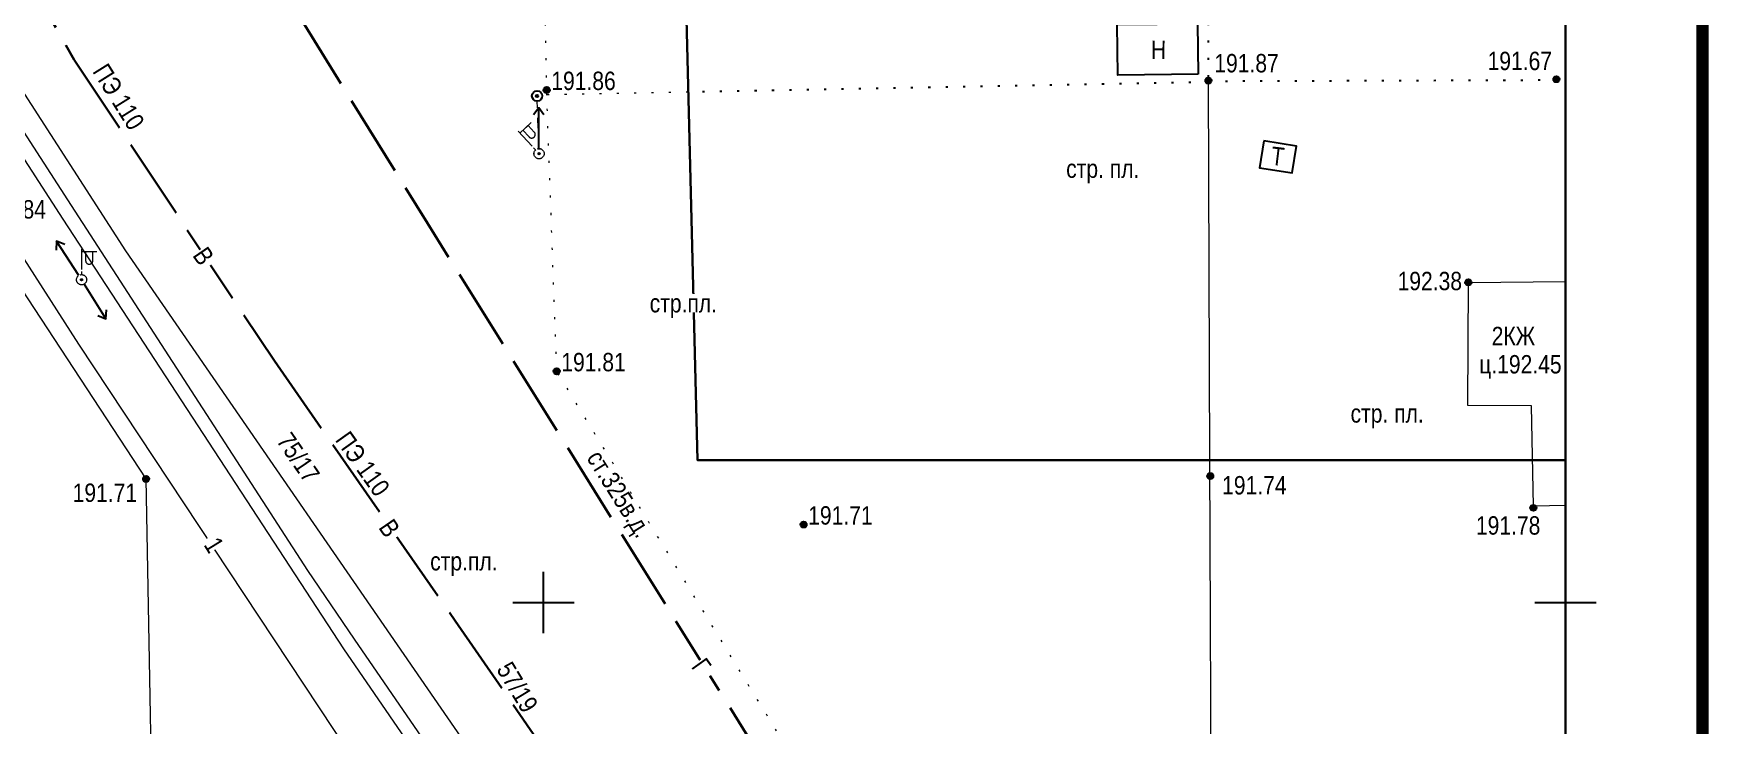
# Model space of a CAD drawing. Header units: millimetres. Extents: x 5990 to 6530, y 11480 to 11770.
# Drawn here: x 6175 to 6257, y 11544 to 11577.8 of the extents above; entities that cross this region are included whole.
import ezdxf
from ezdxf.enums import TextEntityAlignment as Align

# ---------------------------------------------------------------- set-up
doc = ezdxf.new("R2010")
doc.units = ezdxf.units.MM
for name, pattern in [('ACAD_ISO07W100', [3, 0, -3]), ('g5_01x1', [1, 0.5, -0.5]), ('g5_122', [5, 4, -1]), ('g5_366', [0.85, 0.1, -0.75]), ('T_03.LINE', [1, 1, 0])]:
    doc.linetypes.add(name, pattern=pattern)
for name, color, linetype in [('01 ПЛАНШЕТ', 7, 'Continuous'), ('02 ПЛАНОВО-ВЫСОТНОЕ ОБОСНОВАНИЕ', 7, 'Continuous'), ('03 ЗДАНИЯ И ИХ ЧАСТИ', 7, 'Continuous'), ('04 ПРОМЫШЛЕННЫЕ И СОЦ.-КУЛЬТ. ОБЪЕКТЫ', 7, 'Continuous'), ('05 ГАЗОПРОВОД', 7, 'Continuous'), ('06 ВОДОПРОВОД', 7, 'Continuous'), ('07 ЭЛЕКТРОКАБЕЛЬ', 7, 'Continuous'), ('08 ЛЭП', 7, 'Continuous'), ('15 РЕЛЬЕФ', 7, 'Continuous'), ('17 ОГРАЖДЕНИЯ', 7, 'Continuous')]:
    doc.layers.add(name, color=color, linetype=linetype)
doc.layers.add('18 ГРАНИЦА ТОПОСЪЕМКИ', color=7, linetype='Continuous', plot=False)
doc.styles.add('Д-431', font='ARIALNI_1.TTF', dxfattribs={"height": 0.9})
doc.styles.add('Р-131', font='ARIALN.TTF')
doc.linetypes.add('g5_119_1', pattern='A,4,-1,[31,GUGK_2005.shx,S=0.1,R=0,X=0,Y=0],0.35,[31,GUGK_2005.shx,S=0.08,R=0,X=0,Y=0],3.3,[31,GUGK_2005.shx,S=0.08,R=180,X=0,Y=0],0.35,[31,GUGK_2005.shx,S=0.1,R=180,X=0,Y=0],-1', length=10)
doc.linetypes.add('g5_119_3', pattern='A,4,-1,[31,GUGK_2005.shx,S=0.1,R=0,X=0,Y=0],4,[31,GUGK_2005.shx,S=0.1,R=180,X=0,Y=0],-1', length=10)
doc.linetypes.add('g5_475_2', pattern='A,1.25,[25,GUGK_2005.shx,S=0.4,R=0,X=0,Y=0],1.25,-0.5', length=3)

# ---------------------------------------------------------------- blocks, each defined once
blk = doc.blocks.new('_krest')
at = {"color": 3, "linetype": 'ByBlock', "lineweight": -2}
for p, q in [((0, -3), (0, 3)), ((-3, 0), (3, 0))]:
    blk.add_line(p, q, dxfattribs=at)
blk = doc.blocks.new('g5_330')
blk.add_hatch(color=0).paths.add_polyline_path([(0.15, 0, 1), (-0.15, 0, 1)])
at = {"color": 0}
blk.add_circle((0, 0), 0.15, dxfattribs=at)
blk = doc.blocks.new('T_03.32.01')
at = {"color": 0, "linetype": 'ACAD_ISO07W100', "lineweight": 0}
blk.add_wipeout([(0.25, 0), (0.217, 0.125), (0.125, 0.217), (0, 0.25), (-0.125, 0.217), (-0.217, 0.125), (-0.25, 0), (-0.217, -0.125), (-0.125, -0.217), (0, -0.25), (0.125, -0.217), (0.217, -0.125)], dxfattribs=at)
at = {"linetype": 'T_03.LINE', "lineweight": -2}
h = blk.add_hatch(color=0, dxfattribs=at)
h.dxf.hatch_style = 1
h.paths.add_polyline_path([(0.05, 0, 1), (-0.05, 0, 1)])
at = {"color": 0, "linetype": 'T_03.LINE', "lineweight": -2}
blk.add_circle((0, 0), 0.25, dxfattribs=at)
at = {"color": 0, "linetype": 'T_03.LINE', "lineweight": 0}
blk.add_circle((0, 0), 0.05, dxfattribs=at)
blk = doc.blocks.new('*U160')
at = {"color": 0, "linetype": 'T_03.LINE', "lineweight": -2}
blk.add_blockref('T_03.32.01', (0, 0), dxfattribs=at)
at = {"color": 0, "linetype": 'ACAD_ISO07W100', "lineweight": 0}
blk.add_wipeout([(0.55, 1.375), (0.55, 0.932), (0.536, 0.865), (0.498, 0.807), (0.44, 0.77), (0.375, 0.757), (0.306, 0.771), (0.25, 0.809), (0.213, 0.866), (0.2, 0.932), (0.2, 1.375)], dxfattribs=at)
at = {"color": 0, "linetype": 'T_03.LINE', "lineweight": -2}
for points in [[(0, 1.5), (0, 0.25)], [(0, 1.375), (0.75, 1.375)]]:
    blk.add_lwpolyline(points, dxfattribs=at)
blk.add_lwpolyline([(0.2, 1.375), (0.2, 0.932, 1), (0.55, 0.932), (0.55, 1.375)], format="xyb", dxfattribs=at)
blk = doc.blocks.new('*U161')
at = {"color": 0, "linetype": 'T_03.LINE', "lineweight": -2, "rotation": 42.94866367034565}
blk.add_blockref('T_03.32.01', (0, 0), dxfattribs=at)
at = {"color": 0, "linetype": 'ACAD_ISO07W100', "lineweight": 0}
blk.add_wipeout([(-0.534, 1.381), (-0.232, 1.057), (-0.196, 0.998), (-0.186, 0.93), (-0.202, 0.863), (-0.241, 0.81), (-0.301, 0.773), (-0.368, 0.763), (-0.434, 0.779), (-0.489, 0.818), (-0.79, 1.143)], dxfattribs=at)
at = {"color": 0, "linetype": 'T_03.LINE', "lineweight": -2}
for points in [[(-1.022, 1.098), (-0.17, 0.183)], [(-0.937, 1.006), (-0.388, 1.517)]]:
    blk.add_lwpolyline(points, dxfattribs=at)
blk.add_lwpolyline([(-0.79, 1.143), (-0.489, 0.818, 1), (-0.232, 1.057), (-0.534, 1.381)], format="xyb", dxfattribs=at)
blk = doc.blocks.new('g5_115_1')
at = {"color": 0}
for points in [[(0, 0), (2, 0)], [(1.647, -0.252), (2, 0), (1.647, 0.252)]]:
    blk.add_lwpolyline(points, dxfattribs=at)
blk = doc.blocks.new('51321399')
at = {"layer": '08 ЛЭП', "xscale": 2, "yscale": 2, "zscale": 2}
blk.add_blockref('g5_115_1', (0, 0), dxfattribs=at)
blk = doc.blocks.new('*U884')
at = {"layer": '08 ЛЭП', "xscale": 2, "yscale": 2, "zscale": 2, "rotation": 358.2735740330615}
blk.add_blockref('g5_115_1', (0, 0), dxfattribs=at)
blk = doc.blocks.new('g5_108a')
h = blk.add_hatch(color=0)
edge = h.paths.add_edge_path()
edge.add_arc((0, 0), 0.06, 0, 360)
at = {"color": 0, "lineweight": 25}
blk.add_circle((0, 0), 0.25, dxfattribs=at)
at = {"color": 0}
blk.add_circle((0, 0), 0.06, dxfattribs=at)

msp = doc.modelspace()

# ---------------------------------------------------------------- linework, layer by layer
at = {"layer": '01 ПЛАНШЕТ', "color": 7, "const_width": 0.6}
msp.add_lwpolyline([(6256.7, 11493.3), (6256.7, 11617.021)], dxfattribs=at)
at = {"layer": '02 ПЛАНОВО-ВЫСОТНОЕ ОБОСНОВАНИЕ'}
msp.add_lwpolyline([(6000, 11500), (6250, 11500), (6250, 11750), (6000, 11750)], close=True, dxfattribs=at)
at = {"layer": '03 ЗДАНИЯ И ИХ ЧАСТИ'}
for points in [[(6232.027, 11575.85), (6228.099, 11575.805), (6228.071, 11578.272), (6231.999, 11578.317)], [(6235.246, 11572.58), (6235.036, 11571.267), (6236.628, 11571.012), (6236.838, 11572.325)]]:
    msp.add_lwpolyline(points, close=True, dxfattribs=at)
at = {"layer": '04 ПРОМЫШЛЕННЫЕ И СОЦ.-КУЛЬТ. ОБЪЕКТЫ', "color": 7, "linetype": 'g5_366', "lineweight": 25}
for points in [[(6232.433, 11602.998), (6232.52, 11575.46), (6207.077, 11574.963)], [(6232.51, 11575.508), (6250, 11575.566)]]:
    msp.add_lwpolyline(points, dxfattribs=at)
at = {"layer": '17 ОГРАЖДЕНИЯ', "color": 7, "linetype": 'g5_475_2', "lineweight": 15}
for points in [[(6232.51, 11575.508), (6232.588, 11556.97)], [(6232.588, 11556.97), (6232.67, 11537.3), (6250, 11539.121)]]:
    msp.add_lwpolyline(points, dxfattribs=at)
at = {"layer": '18 ГРАНИЦА ТОПОСЪЕМКИ', "color": 2, "lineweight": 30, "flags": 128}
msp.add_lwpolyline([(6250, 11556.97), (6250, 11750), (6202.721, 11750)], dxfattribs=at)

# ---------------------------------------------------------------- block references
at = {"layer": '02 ПЛАНОВО-ВЫСОТНОЕ ОБОСНОВАНИЕ', "color": 94, "xscale": 0.5, "yscale": 0.5, "zscale": 0.5}
msp.add_blockref('_krest', (6200, 11550), dxfattribs=at)
at = {"layer": '02 ПЛАНОВО-ВЫСОТНОЕ ОБОСНОВАНИЕ', "lineweight": 25, "xscale": 0.5, "yscale": 0.5, "zscale": 0.5}
for p in [(6200, 11550), (6250, 11550)]:
    msp.add_blockref('_krest', p, dxfattribs=at)
at = {"layer": '02 ПЛАНОВО-ВЫСОТНОЕ ОБОСНОВАНИЕ', "color": 3, "xscale": 0.5, "yscale": 0.5, "zscale": 0.5}
msp.add_blockref('_krest', (6250, 11550.001), dxfattribs=at)
at = {"layer": '08 ЛЭП', "color": 7, "lineweight": 15}
msp.add_blockref('g5_108a', (6199.68, 11574.78, 192.1), dxfattribs=at)
at = {"layer": '15 РЕЛЬЕФ', "color": 7}
msp.add_blockref('g5_330', (6232.529, 11575.533), dxfattribs=at)
at = {"layer": '15 РЕЛЬЕФ'}
msp.add_blockref('g5_330', (6249.56, 11575.6), dxfattribs=at)
at = {"layer": '15 РЕЛЬЕФ', "color": 7, "lineweight": 15}
for p in [(6200.15, 11575.07), (6245.25, 11565.66), (6200.64, 11561.31), (6180.549, 11556.044), (6232.62, 11556.18), (6248.43, 11554.63, 191.78), (6212.72, 11553.81)]:
    msp.add_blockref('g5_330', p, dxfattribs=at)

# ---------------------------------------------------------------- texts
at = {"layer": '03 ЗДАНИЯ И ИХ ЧАСТИ', "color": 7, "lineweight": 25}
for s, rotation, style, p in [('Н', 359.26852, 'Р-131', (6229.711, 11576.595)), ('Т', 353.13373, 'Д-431', (6235.551, 11571.418))]:
    msp.add_text(s, height=0.9, rotation=rotation, dxfattribs=dict(at, style=style)).set_placement(p)
at = {"layer": '04 ПРОМЫШЛЕННЫЕ И СОЦ.-КУЛЬТ. ОБЪЕКТЫ', "color": 7, "lineweight": 25, "style": 'Д-431'}
msp.add_text('стр. пл.', height=0.9, dxfattribs=at).set_placement((6227.36, 11571.088), align=Align.MIDDLE)
at = {"layer": '15 РЕЛЬЕФ', "color": 7, "lineweight": 25, "style": 'Д-431'}
msp.add_text('191.67', height=0.9, dxfattribs=at).set_placement((6246.19, 11576.044))
at = {"layer": '15 РЕЛЬЕФ', "color": 7, "lineweight": 25, "insert": (6172.494, 11569.684), "char_height": 0.9, "attachment_point": 1, "style": 'Д-431'}
msp.add_mtext('191.84', dxfattribs=at)

# ---------------------------------------------------------------- next in the draw order: texts
at = {"layer": '15 РЕЛЬЕФ', "color": 7, "lineweight": 25, "insert": (6232.819, 11576.834), "char_height": 0.9, "attachment_point": 1, "style": 'Д-431', "bg_fill": 3, "box_fill_scale": 1, "bg_fill_color": 256, "bg_fill_transparency": 0}
msp.add_mtext('191.87', dxfattribs=at)

# ---------------------------------------------------------------- next in the draw order: linework, layer by layer
at = {"layer": '18 ГРАНИЦА ТОПОСЪЕМКИ', "color": 2, "lineweight": 30}
msp.add_lwpolyline([(6070.262, 11750), (6072.521, 11702.793), (6077.654, 11539.11), (6034.638, 11531.486), (6038.284, 11500), (6250, 11500), (6250, 11556.97), (6207.525, 11556.97), (6202.721, 11750), (6070.262, 11750)], dxfattribs=at)

# ---------------------------------------------------------------- next in the draw order: block references
at = {"layer": '08 ЛЭП', "color": 7, "linetype": 'T_03.LINE', "lineweight": 15}
for name, p in [('*U161', (6199.774, 11571.957, 192.1)), ('*U160', (6177.39, 11565.79, 191.83))]:
    msp.add_blockref(name, p, dxfattribs=at)

# ---------------------------------------------------------------- next in the draw order: texts
at = {"color": 4, "lineweight": 25, "char_height": 0.9, "attachment_point": 5, "style": 'Д-431', "bg_fill": 3, "box_fill_scale": 1, "bg_fill_color": 256, "bg_fill_transparency": 0}
for s, insert, rotation in [('\\A1;{\\C4;75/17}', (6187.992, 11557.088), 304.23791), ('\\A1;{\\C4;57/19}', (6198.713, 11545.853), 301.20936)]:
    msp.add_mtext(s, dxfattribs=dict(at, insert=insert, rotation=rotation))

# ---------------------------------------------------------------- next in the draw order: linework, layer by layer
at = {"layer": '05 ГАЗОПРОВОД', "color": 1, "linetype": 'g5_122', "lineweight": 30, "flags": 128}
msp.add_lwpolyline([(6084.646, 11750), (6102.968, 11720.772), (6119.784, 11693.312), (6136.63, 11665.445), (6143.952, 11653.316), (6162.772, 11619.846), (6165.347, 11615.291), (6194.317, 11568.549), (6216.633, 11532.809), (6218.667, 11529.551), (6236.089, 11504.862), (6239.566, 11500)], dxfattribs=at)
at = {"layer": '06 ВОДОПРОВОД', "color": 82, "linetype": 'g5_122', "lineweight": 30}
msp.add_lwpolyline([(6186.69, 11630.629), (6186.673, 11623.455), (6186.303, 11606.834), (6186.298, 11606.579), (6185.98, 11606.408), (6174.262, 11599.667), (6166.783, 11595.14), (6166.475, 11594.925), (6166.63, 11594.583), (6177.03, 11576.551), (6186.823, 11561.814), (6195.676, 11549.104), (6202.501, 11539.21), (6202.652, 11538.99), (6202.46, 11538.713), (6199.895, 11535.015), (6196.529, 11530.318), (6196.374, 11530.107), (6196.444, 11529.838), (6196.52, 11529.648), (6196.633, 11529.36)], dxfattribs=at)
at = {"layer": '07 ЭЛЕКТРОКАБЕЛЬ', "color": 1, "linetype": 'g5_119_1', "lineweight": 15, "flags": 128}
msp.add_lwpolyline([(6138.251, 11707.651), (6138.143, 11709.394), (6132.149, 11709.147), (6131.77, 11708.763), (6131.755, 11708.148), (6132.156, 11701.589), (6132.828, 11697.358), (6134.292, 11691.331), (6134.144, 11690.412), (6129.827, 11686.451), (6125.882, 11682.951), (6119.573, 11677.112), (6113.225, 11670.826), (6112.138, 11669.874), (6112.138, 11669.874), (6111.93, 11669.12), (6112.105, 11668.415), (6112.105, 11668.415), (6114.964, 11664.504), (6125.105, 11648.614), (6132.604, 11637.183), (6135.399, 11632.923), (6142.685, 11621.596), (6146.752, 11614.767), (6149.352, 11610.159), (6154.374, 11601.26), (6158.475, 11593.549), (6158.475, 11593.549), (6161.26, 11588.618), (6169.163, 11575.217), (6177.243, 11562.632), (6192.688, 11539.297), (6192.688, 11539.297), (6195.381, 11535.02), (6197.954, 11531.142), (6197.954, 11531.142)], dxfattribs=at)
at = {"layer": '07 ЭЛЕКТРОКАБЕЛЬ', "color": 1, "linetype": 'g5_119_1', "lineweight": 20, "flags": 128}
for points in [[(6220.222, 11500), (6211.44, 11516.87), (6202.055, 11530.518), (6190.22, 11547.73), (6176.491, 11568.752), (6161.452, 11592.021), (6160.009, 11594.653), (6159.909, 11595.429), (6159.953, 11596.293), (6160.432, 11597.221), (6167.084, 11601.661), (6167.336, 11602.009), (6167.48, 11602.672), (6167.417, 11603.181), (6158.356, 11616.579)], [(6158.784, 11616.895), (6168.11, 11603.28), (6168.193, 11602.37), (6167.9, 11601.622), (6167.54, 11601.13), (6160.95, 11596.75), (6160.618, 11596.287), (6160.602, 11595.5), (6160.66, 11594.91), (6162.07, 11592.35), (6176.7, 11569.7), (6188.45, 11551.57), (6190.73, 11548.21), (6202.799, 11530.635), (6211.84, 11517.47), (6220.994, 11500)]]:
    msp.add_lwpolyline(points, dxfattribs=at)
at = {"layer": '07 ЭЛЕКТРОКАБЕЛЬ', "color": 1, "linetype": 'g5_119_3', "lineweight": 20, "flags": 128}
msp.add_lwpolyline([(6151.647, 11611.615), (6162.95, 11592.92), (6179.54, 11567.2), (6197.1, 11541.73), (6202.559, 11533.071), (6232.77, 11535.58), (6250, 11537.328)], dxfattribs=at)
at = {"layer": '08 ЛЭП', "color": 7, "linetype": 'g5_01x1', "lineweight": 15}
msp.add_lwpolyline([(6199.766, 11572.207), (6199.688, 11574.53)], dxfattribs=at)
at = {"layer": '17 ОГРАЖДЕНИЯ', "color": 7, "linetype": 'g5_475_2', "lineweight": 15}
msp.add_lwpolyline([(6152.47, 11529.32), (6180.991, 11532.04), (6180.549, 11556.044), (6172.186, 11568.788), (6160.402, 11564.006)], dxfattribs=at)

# ---------------------------------------------------------------- next in the draw order: block references
at = {"layer": '08 ЛЭП', "color": 7, "lineweight": 15, "xscale": 0.4999999999999993, "yscale": 0.4999999999999993, "zscale": 0.4999999999999993, "rotation": 91.84124641801472}
msp.add_blockref('*U884', (6199.766, 11572.207), dxfattribs=at)
at = {"layer": '08 ЛЭП', "color": 7, "lineweight": -2}
for p, xscale, yscale, zscale, rotation in [((6177.248, 11565.996, 191.83), 0.5, 0.5, 0.5, 122.8909706005898), ((6177.519, 11565.576, 191.83), 0.4999999999999998, 0.4999999999999998, 0.4999999999999998, 302.108716774059)]:
    msp.add_blockref('51321399', p, dxfattribs=dict(at, xscale=xscale, yscale=yscale, zscale=zscale, rotation=rotation))

# ---------------------------------------------------------------- next in the draw order: texts
at = {"layer": '03 ЗДАНИЯ И ИХ ЧАСТИ', "color": 7, "lineweight": 25, "insert": (6247.454, 11563.037), "char_height": 0.9, "width": 0.32354, "attachment_point": 5, "style": 'Р-131', "bg_fill": 3, "box_fill_scale": 1, "bg_fill_color": 256, "bg_fill_transparency": 0}
msp.add_mtext('2КЖ', dxfattribs=at)
at = {"layer": '04 ПРОМЫШЛЕННЫЕ И СОЦ.-КУЛЬТ. ОБЪЕКТЫ', "color": 7, "lineweight": 25, "char_height": 0.9, "attachment_point": 1, "style": 'Д-431', "bg_fill": 3, "box_fill_scale": 1, "bg_fill_color": 256, "bg_fill_transparency": 0}
for s, insert in [('стр. пл.', (6239.486, 11559.699)), ('стр.пл.', (6194.449, 11552.469))]:
    msp.add_mtext(s, dxfattribs=dict(at, insert=insert))
at = {"layer": '05 ГАЗОПРОВОД', "color": 7, "lineweight": 25, "insert": (6207.926, 11547.372), "char_height": 0.9, "attachment_point": 1, "rotation": 305.57012, "line_spacing_factor": 0.6, "style": 'Д-431', "bg_fill": 3, "box_fill_scale": 1, "bg_fill_color": 256, "bg_fill_transparency": 0}
msp.add_mtext('Г', dxfattribs=at)
at = {"layer": '06 ВОДОПРОВОД', "color": 7, "lineweight": 25, "char_height": 0.9, "attachment_point": 1, "style": 'Д-431', "bg_fill": 3, "box_fill_scale": 1, "bg_fill_color": 256, "bg_fill_transparency": 0}
for insert, rotation in [((6178.661, 11576.458), 302.05711), ((6190.502, 11558.468), 305.47073)]:
    msp.add_mtext('ПЭ 110', dxfattribs=dict(at, insert=insert, rotation=rotation))
at = {"layer": '06 ВОДОПРОВОД', "color": 7, "lineweight": 25, "char_height": 0.9, "attachment_point": 1, "rotation": 304.45671, "line_spacing_factor": 0.6, "style": 'Д-431', "bg_fill": 3, "box_fill_scale": 1, "bg_fill_color": 256, "bg_fill_transparency": 0}
for insert in [(6183.533, 11567.487), (6192.632, 11554.172)]:
    msp.add_mtext('В', dxfattribs=dict(at, insert=insert))
at = {"layer": '07 ЭЛЕКТРОКАБЕЛЬ', "color": 7, "lineweight": 25, "insert": (6184.024, 11553.429), "char_height": 0.9, "width": 0.65819, "attachment_point": 1, "rotation": 301.67802, "style": 'Д-431', "bg_fill": 3, "box_fill_scale": 1, "bg_fill_color": 256, "bg_fill_transparency": 0}
msp.add_mtext('\\pi0.1575;1', dxfattribs=at)
at = {"layer": '15 РЕЛЬЕФ', "color": 7, "lineweight": 25, "char_height": 0.9, "attachment_point": 1, "style": 'Д-431', "bg_fill": 3, "box_fill_scale": 1, "bg_fill_color": 256, "bg_fill_transparency": 0}
for s, insert in [('191.86', (6200.375, 11575.97)), ('191.81', (6200.865, 11562.21)), ('191.74', (6233.2, 11556.184)), ('191.71', (6176.954, 11555.82)), ('191.71', (6212.945, 11554.71)), ('191.78', (6245.619, 11554.219))]:
    msp.add_mtext(s, dxfattribs=dict(at, insert=insert))

# ---------------------------------------------------------------- next in the draw order: linework, layer by layer
at = {"layer": '03 ЗДАНИЯ И ИХ ЧАСТИ', "color": 7, "lineweight": 15}
msp.add_lwpolyline([(6250, 11554.738), (6248.43, 11554.717), (6248.34, 11559.62), (6245.22, 11559.636), (6245.25, 11565.66), (6250, 11565.695)], dxfattribs=at)
at = {"layer": '04 ПРОМЫШЛЕННЫЕ И СОЦ.-КУЛЬТ. ОБЪЕКТЫ', "color": 7, "linetype": 'g5_366', "lineweight": 15}
for points in [[(6207.077, 11574.963), (6200.155, 11574.827), (6199.61, 11602.69)], [(6232.67, 11537.3), (6216.27, 11535.74), (6200.64, 11561.31), (6200.155, 11574.827)]]:
    msp.add_lwpolyline(points, dxfattribs=at)

# ---------------------------------------------------------------- next in the draw order: texts
at = {"layer": '03 ЗДАНИЯ И ИХ ЧАСТИ', "color": 7, "lineweight": 25, "insert": (6245.781, 11562.103), "char_height": 0.9, "attachment_point": 1, "style": 'Д-431', "bg_fill": 3, "box_fill_scale": 1, "bg_fill_color": 256, "bg_fill_transparency": 0}
msp.add_mtext('ц.192.45', dxfattribs=at)
at = {"layer": '04 ПРОМЫШЛЕННЫЕ И СОЦ.-КУЛЬТ. ОБЪЕКТЫ', "color": 7, "lineweight": 25, "insert": (6205.189, 11565.092), "char_height": 0.9, "attachment_point": 1, "style": 'Д-431', "bg_fill": 3, "box_fill_scale": 1, "bg_fill_color": 256, "bg_fill_transparency": 0}
msp.add_mtext('стр.пл.', dxfattribs=at)
at = {"layer": '05 ГАЗОПРОВОД', "color": 7, "lineweight": 25, "insert": (6202.835, 11557.551), "char_height": 0.9, "attachment_point": 1, "rotation": 302.15885, "style": 'Д-431', "bg_fill": 3, "box_fill_scale": 1, "bg_fill_color": 256, "bg_fill_transparency": 0}
msp.add_mtext('ст.325в.д.', dxfattribs=at)
at = {"layer": '15 РЕЛЬЕФ', "color": 7, "lineweight": 25, "insert": (6241.786, 11566.176), "char_height": 0.9, "attachment_point": 1, "style": 'Д-431', "bg_fill": 3, "box_fill_scale": 1, "bg_fill_color": 256, "bg_fill_transparency": 0}
msp.add_mtext('192.38', dxfattribs=at)

doc.saveas('drawing.dxf')
